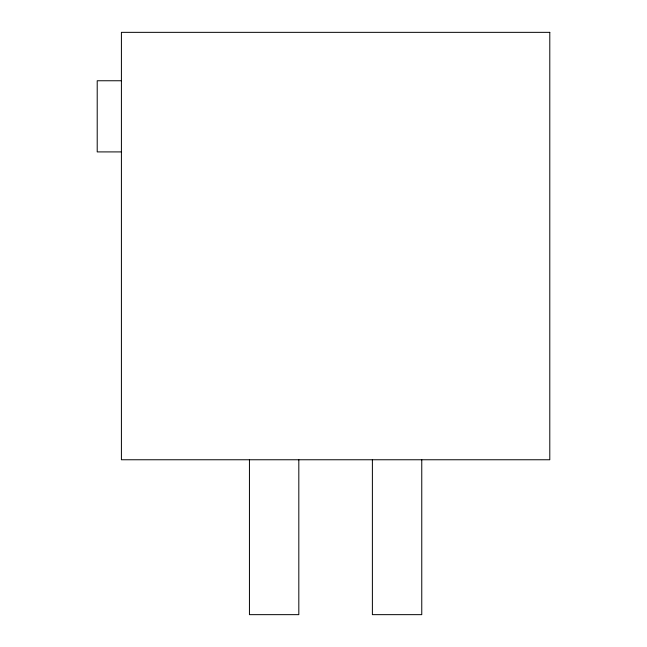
<?xml version="1.0" encoding="UTF-8"?>
<svg xmlns="http://www.w3.org/2000/svg" width="647" height="647" viewBox="0 0 647 647"><rect width="100%" height="100%" fill="white"/><g stroke="black" fill="none" stroke-linecap="round" stroke-linejoin="round"><path stroke-width="0.97" d="M121.41 80.754L97.212 80.754L97.212 151.908L121.41 151.908M421.763 459.758L421.763 614.65L372.389 614.65L372.389 459.758M298.817 459.758L298.817 614.65L249.443 614.65L249.443 459.758M549.788 32.35L121.41 32.35L121.41 459.758L549.788 459.758L549.788 32.35"/></g></svg>
